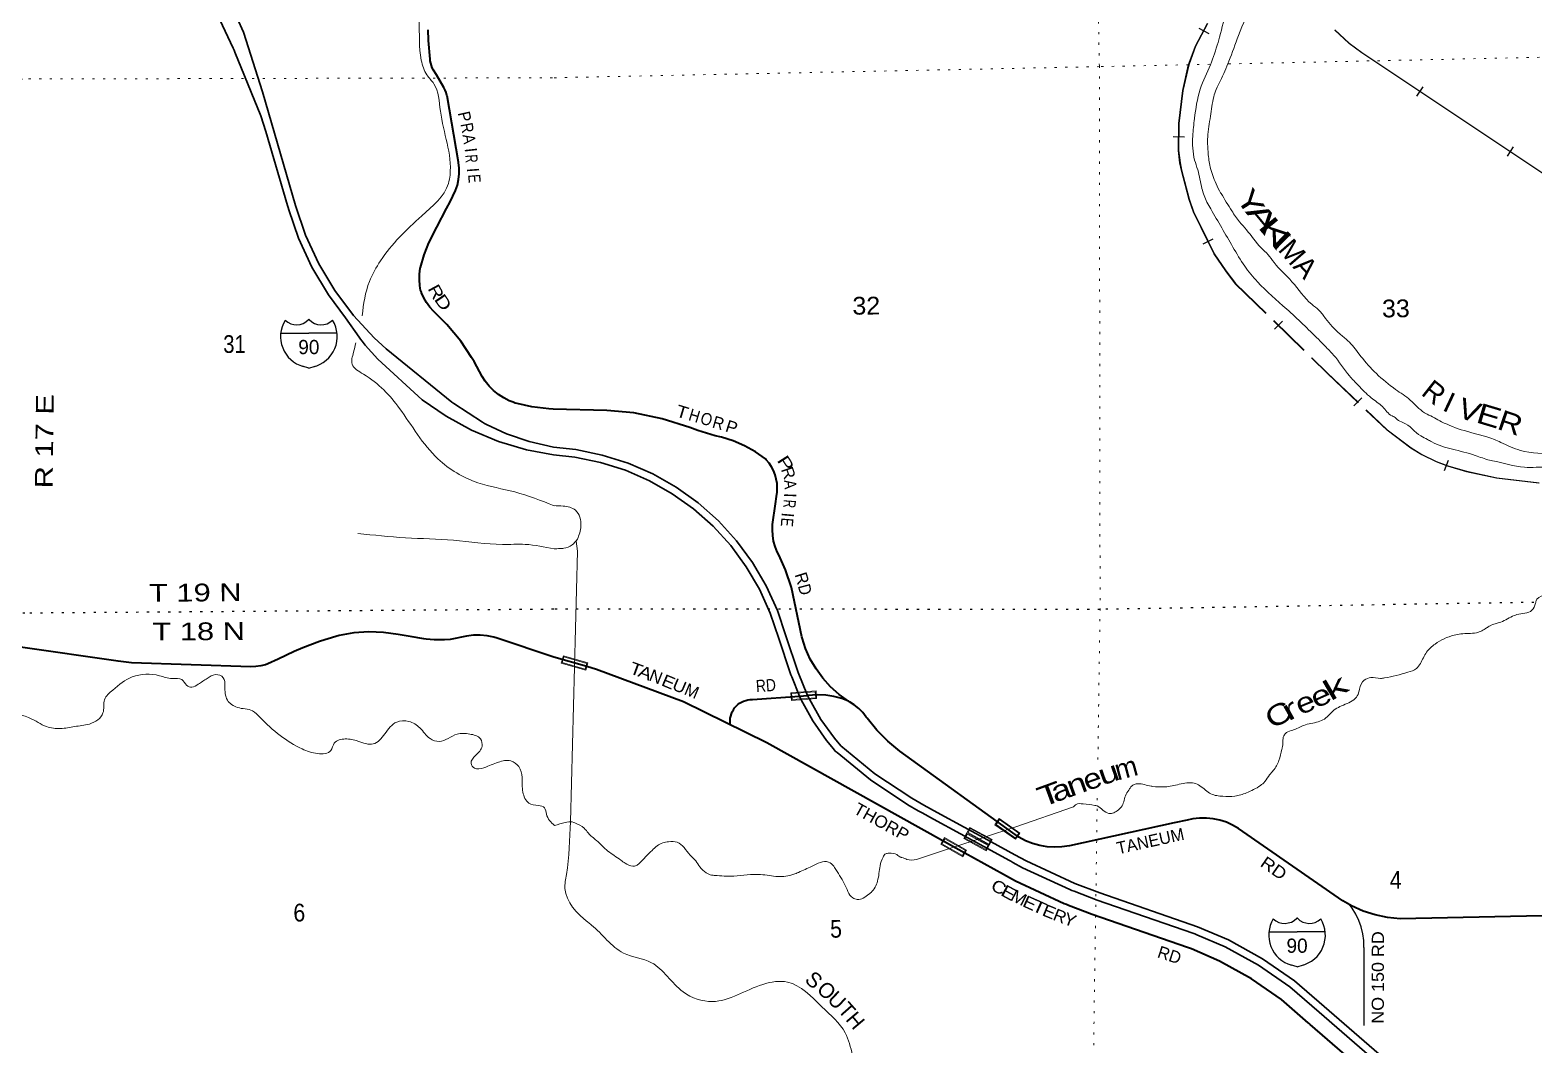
# Model space of a CAD drawing. Header units: feet. Extents: x -8 to 250644, y -192250 to 1368.
# Drawn here: x 57408 to 72237, y -155200 to -145194 of the extents above; entities that cross this region are included whole.
import ezdxf
from ezdxf.enums import TextEntityAlignment as Align

# ---------------------------------------------------------------- set-up
doc = ezdxf.new("R2010")
doc.units = ezdxf.units.FT
doc.header["$LTSCALE"] = 70
doc.linetypes.add('DOTTED', pattern=[1.5, 0.3, -1.2])
doc.linetypes.add('LONG_DASHED', pattern=[7.5, 6, -1.5])
for name, color, linetype, lineweight in [('15', 7, 'Continuous', 25), ('18', 7, 'Continuous', 35), ('26', 7, 'Continuous', 40), ('29', 7, 'Continuous', 25), ('34', 7, 'Continuous', 25), ('39', 7, 'Continuous', 13), ('55', 7, 'Continuous', 13), ('6', 7, 'DOTTED', 25), ('61', 7, 'Continuous', 13), ('63', 7, 'Continuous', 25), ('7', 7, 'DOTTED', 13)]:
    doc.layers.add(name, color=color, linetype=linetype, lineweight=lineweight)
for name, color, linetype in [('27', 7, 'Continuous'), ('30', 7, 'Continuous'), ('41', 7, 'Continuous')]:
    doc.layers.add(name, color=color, linetype=linetype)

msp = doc.modelspace()

# ---------------------------------------------------------------- linework, layer by layer
at = {"layer": '15'}
for p, q in [((60154.05, -148049.25), (60156.95, -148046.34)), ((60160.12, -148048.72), (60156.69, -148046.34)), ((59881.34, -148180.72), (60157.75, -148180.72)), ((60157.75, -148526.3), (60093.86, -148508.34)), ((60157.22, -148526.56), (60220.85, -148507.82)), ((69898.27, -153952.03), (69901.17, -153949.12)), ((69904.34, -153951.5), (69900.91, -153949.12)), ((69625.56, -154083.5), (69901.97, -154083.5)), ((69901.97, -154429.08), (69838.08, -154411.12)), ((69901.44, -154429.34), (69965.07, -154410.6))]:
    msp.add_line(p, q, dxfattribs=at)
for points in [[(60433.11, -148180.72), (60157.22, -148180.72), (60157.75, -148180.72)], [(70177.33, -154083.5), (69901.44, -154083.5), (69901.97, -154083.5)]]:
    msp.add_lwpolyline(points, dxfattribs=at)
for centre, radius, start, end in [((60183.97, -148215.82), 306.13, 148.44436, 254.43378), ((60035.37, -147933.22), 165.66, 227.34235, 315.81176), ((60279.06, -147933.22), 165.66, 224.18856, 312.69393), ((60130.46, -148215.82), 306.13, 283.08087, 31.62482), ((69928.19, -154118.6), 306.13, 148.44435, 254.43376), ((69779.59, -153836), 165.66, 227.34254, 315.81167), ((70023.28, -153836), 165.66, 224.18838, 312.69401), ((69874.68, -154118.6), 306.13, 283.08086, 31.62485)]:
    msp.add_arc(centre, radius, start, end, dxfattribs=at)
at = {"layer": '18'}
for points in [[(62568.8, -149306.92), (62568.79, -149306.02), (62329.69, -149251.44), (62104.79, -149173.33), (61909.29, -149081.53), (61889.23, -149072.11), (61869.29, -149059.25), (61586.81, -148877.08), (61565.6, -148861.65), (60920.92, -148337.82), (60801.5, -148229.17), (60598.11, -148009.3), (60412.72, -147762.05), (60254.19, -147496.78), (60124.25, -147216.38), (60024.34, -146923.95), (59699.04, -145802.02), (59511.54, -145214.53), (59324.07, -144795.13)], [(62569, -149381.41), (62302.48, -149332.4), (62027.48, -149250.09), (61762.58, -149139.49), (61510.71, -149001.8), (61274.6, -148838.54), (60835.68, -148437.32), (60711.63, -148299.14), (60683.14, -148262.35), (60667.56, -148242.24), (60653.54, -148222.35), (60517.89, -148029.92), (60350.44, -147803.84), (60187.88, -147531.83), (60054.65, -147244.31), (59959.03, -146964.45), (59952.18, -146944.39), (59946.4, -146924.45), (59734.37, -146193.19), (59683.17, -146039.84), (59427.84, -145412.75), (59419.72, -145392.82), (59410.3, -145372.75), (59226.58, -144981.64)], [(65075.06, -151754.44), (64981.45, -151527.83), (64861.47, -151167.96), (64777.42, -150915.5), (64667.44, -150673.2), (64532.74, -150443.73), (64374.78, -150229.6), (64195.31, -150033.15), (63996.29, -149856.54), (63779.9, -149701.7), (63548.51, -149570.33), (63304.65, -149463.86), (63051.01, -149383.47), (62790.34, -149330.03), (62568.79, -149306.02)], [(64994.66, -151760.34), (64918.12, -151571.55), (64910.58, -151552.38), (64903.63, -151531.55), (64790.32, -151191.68), (64707.6, -150942.88), (64600.86, -150707.73), (64470.13, -150485.04), (64316.84, -150277.22), (64142.67, -150086.57), (63949.52, -149915.17), (63739.51, -149764.89), (63514.95, -149637.4), (63278.28, -149534.07), (63032.12, -149456.05), (62779.15, -149404.19), (62569, -149381.41)], [(70690.5, -155372.2), (70118.27, -154876.5), (69830.61, -154628.34), (69521.6, -154413.83), (69191.87, -154232.8), (68912.85, -154113.36), (68893.21, -154104.96), (68872.85, -154097.91), (67931.08, -153772.26), (67702.06, -153684.93), (67682.17, -153677.34), (67662.06, -153668.05), (67195.56, -153452.55), (67100.42, -153400.83), (67080.01, -153389.74), (67060.42, -153379.05), (66849.27, -153263.9), (66316.51, -152973.33), (66205.78, -152912.94), (66185.94, -152902.12), (66165.78, -152890.68), (66063.86, -152832.83), (65693.74, -152587.58), (65365.59, -152316.81), (65348.52, -152302.72), (65329.05, -152279.18), (65262.14, -152198.25), (65126.74, -152004.34), (65012.35, -151797.35), (64994.66, -151760.34)], [(70759.66, -155332.88), (70167.38, -154819.81), (69876.54, -154569.05), (69561.09, -154350.07), (69224.47, -154165.26), (68919.21, -154034.59), (67956.7, -153701.76), (67709.91, -153607.65), (67230.53, -153386.2), (67117.08, -153324.53), (66884.23, -153197.53), (66352.42, -152907.49), (66221.72, -152836.21), (66101.96, -152768.22), (65738.38, -152527.32), (65401.98, -152249.73), (65339.67, -152175.39), (65206.23, -151989.72), (65092.94, -151791.11), (65075.06, -151754.44)]]:
    msp.add_lwpolyline(points, dxfattribs=at)
at = {"layer": '26'}
msp.add_line((62899.8, -151468.94), (62573.51, -151377.78), dxfattribs=at)
for points in [[(62566.49, -148932.28), (62524.87, -148929.42), (62356.33, -148908.9), (62210.86, -148875.48), (62190.92, -148870.89), (62170.86, -148863.19), (62133.2, -148848.73), (62078.17, -148820.68), (62026.38, -148787.02), (61978.39, -148748.15), (61934.72, -148704.46), (61895.86, -148656.45), (61865.24, -148609.81), (61786.24, -148462.63), (61775.48, -148442.58), (61762.27, -148422.63), (61656.05, -148262.29), (61518.39, -148095.44), (61387.64, -147965.07), (61350.96, -147924.97), (61318.67, -147881.25), (61291.13, -147834.4), (61268.64, -147784.93), (61266.51, -147779.05), (61259.26, -147759.03), (61255.77, -147739.05), (61251.31, -147713.46), (61246.81, -147656.14), (61248.34, -147598.65), (61255.86, -147541.65), (61257.7, -147533.45), (61292.89, -147409.8), (61340.81, -147290.5), (61417.58, -147136.9), (61515.48, -146951.52), (61550.76, -146887.9), (61603.93, -146774.67), (61621.47, -146721.42), (61633.35, -146666.63), (61639.44, -146610.9), (61639.67, -146554.84), (61634.04, -146499.06), (61633.65, -146496.6), (61519.68, -145842.62), (61518.58, -145837.01), (61511.65, -145810.68), (61502, -145785.23), (61489.75, -145760.93), (61415.11, -145634.11), (61386.12, -145587.77), (61374.69, -145566.23), (61365.57, -145543.61), (61358.87, -145520.16), (61354.66, -145496.14), (61353.24, -145479.73), (61337.92, -145296.06), (61337.77, -145294.62), (61332.65, -145189.91)], [(65476.85, -151809.53), (65385.21, -151743.37), (65300.99, -151667.99), (65225.11, -151584.23), (65158.4, -151492.99), (65101.59, -151395.28), (65055.31, -151292.16), (65020.06, -151184.78), (65018, -151177.08), (64917.27, -150690.34), (64857.84, -150516.48), (64790.47, -150368.79), (64774.96, -150337.39), (64754.75, -150285.85), (64740.05, -150232.47), (64731, -150177.85), (64727.72, -150122.58), (64730.23, -150067.27), (64758.3, -149866.08), (64768.53, -149792.74), (64774.84, -149749.72), (64776.63, -149706.28), (64773.86, -149662.88), (64766.57, -149620.02), (64754.84, -149578.15), (64738.8, -149537.74), (64718.62, -149499.23), (64694.53, -149463.03), (64666.79, -149429.55), (64659.82, -149422.18), (64560.52, -149351.84), (64454.41, -149292.26), (64342.65, -149244.1), (64226.47, -149207.89), (64162.49, -149193.48), (63992.71, -149141.47), (63914.91, -149110.91), (63641.48, -149025.45), (63360.62, -148969.03), (63094.99, -148943.17), (62566.49, -148932.28)], [(62573.51, -151377.78), (62015.48, -151188.43), (61980.05, -151178.45), (61914.09, -151165.54), (61847.14, -151159.58), (61779.94, -151160.66), (61713.22, -151168.76), (61549.93, -151201.79), (61494.98, -151206.53), (61393.4, -151207.07), (61312.31, -151198.99), (61292.43, -151197.01), (61272.31, -151193.28), (61174.74, -151175.16), (61038.83, -151152.3), (60893.57, -151132.19), (60746.99, -151127.38), (60600.72, -151137.92), (60456.36, -151163.69), (60315.47, -151204.41), (60263.62, -151223.54), (60097.22, -151284.85), (60013.66, -151321.57), (59854.13, -151397.91), (59753.54, -151443.9), (59730.53, -151451.37), (59682.58, -151462.88), (59633.7, -151469.33), (59584.41, -151470.63), (58406.71, -151431), (58278.08, -151415.29), (57312.87, -151277.69)], [(66626.97, -153309.51), (64672.38, -152222.99), (63852.58, -151816.57), (62994.8, -151498.07), (62899.8, -151468.94)], [(64311.92, -152044.29), (64310.98, -152001.98), (64312.82, -151979.64), (64316.99, -151957.62), (64323.44, -151936.15), (64332.1, -151915.47), (64342.87, -151895.81), (64355.64, -151877.39), (64370.26, -151860.4), (64386.58, -151845.03), (64404.42, -151831.45), (64423.58, -151819.81), (64443.85, -151810.24), (64465.01, -151802.84), (64486.82, -151797.69), (64509.06, -151794.85), (64531.47, -151794.35), (64994.66, -151760.34), (65075.06, -151754.44)], [(65476.85, -151809.53), (65412.67, -151785.41), (65334.6, -151764.42), (65254.76, -151751.71), (65174.03, -151747.41), (65075.06, -151754.44)], [(67159.5, -153152.91), (65984.37, -152303.89), (65865.36, -152206.42), (65757.19, -152097.04), (65661.04, -151976.96), (65653.97, -151967.03), (65618.86, -151923.07), (65579.34, -151883.02), (65535.85, -151847.32), (65488.87, -151816.37), (65476.85, -151809.53)], [(74497.49, -153881.96), (70919.2, -153957.77), (70794.91, -153944.8), (70672.65, -153918.92), (70553.78, -153880.4), (70439.57, -153829.66), (70422.13, -153819.84), (70351.93, -153780.34), (69325.06, -153065.71), (69266.57, -153032.17), (69204.9, -153004.93), (69140.72, -152984.28), (69074.73, -152970.46), (69007.66, -152963.61), (68940.24, -152963.81), (68873.21, -152971.05), (68817.2, -152982.67), (68690.45, -153009.33), (67656.02, -153237.32), (67583.25, -153248), (67509.76, -153251.02), (67436.36, -153246.34), (67363.85, -153234.01), (67293.02, -153214.17), (67224.66, -153187.04), (67159.5, -153152.91), (67155.23, -153150.36)], [(70592.17, -155485.48), (70029.65, -154998.19), (70019.65, -154989.89), (70009.65, -154981.21), (69747.4, -154753.65), (69451.95, -154547.15), (69136.53, -154372.67), (68860.12, -154253.83), (68841.04, -154245.62), (68820.12, -154238.39), (67879.83, -153913.25), (67646.37, -153824.23), (67626.93, -153816.82), (67606.37, -153807.32), (67125.61, -153585.24), (67007.1, -153520.82), (66626.97, -153309.51)]]:
    msp.add_lwpolyline(points, dxfattribs=at)
at = {"layer": '29'}
msp.add_line((70560.44, -154238.99), (70558.98, -155009.73), dxfattribs=at)
msp.add_lwpolyline([(70560.44, -154238.99), (70558.69, -154170.78), (70549.82, -154103.13), (70533.93, -154036.78), (70511.19, -153972.45), (70481.85, -153910.86), (70446.23, -153852.66), (70436.31, -153839.15), (70422.13, -153819.84)], dxfattribs=at)
at = {"layer": '34'}
for p, q in [((71082.34, -145845.14), (71143.67, -145753.09)), ((71976.05, -146437.52), (72037.39, -146345.47))]:
    msp.add_line(p, q, dxfattribs=at)
at = {"layer": '34', "linetype": 'LONG_DASHED', "lineweight": 13}
msp.add_lwpolyline([(69761.37, -143740.73), (68895.18, -145351.3), (68829.01, -145534.61), (68770.67, -145788.97), (68733.17, -146114.21), (68729, -146381.07), (68743.59, -146504.08), (68758.41, -146576.07), (68835.27, -146862.68), (68881.1, -146996.12), (68952.14, -147139.12), (69081.12, -147400.58), (69196.24, -147568.47), (69291.55, -147694.55), (70200.33, -148578.4), (70788.82, -149139.45), (71022.93, -149314.5), (71131.27, -149381.21), (71272.95, -149452.1), (71385.46, -149493.8), (71572.98, -149548), (71869.48, -149612.41), (73382.75, -149786.69)], dxfattribs=at)
at = {"layer": '34', "lineweight": 13}
msp.add_lwpolyline([(70273.8, -145193.56), (70413.1, -145323.74), (70538.68, -145415.45), (75183.45, -148510.44)], dxfattribs=at)
at = {"layer": '34'}
msp.add_lwpolyline([(70274.57, -145192.78), (70413.8, -145322.9), (70539.3, -145414.55), (75184.06, -148509.53)], dxfattribs=at)
at = {"layer": '39'}
for p, q in [((62735.86, -152998.86), (62776.69, -151476.31)), ((66840.12, -153144.41), (67098.74, -153059.55))]:
    msp.add_line(p, q, dxfattribs=at)
for points in [[(62776.69, -151476.31), (62807.4, -150331.44), (62792.11, -150233.16)], [(67098.74, -153059.55), (67129.93, -153049.32), (67698.35, -152851.65)], [(66149.61, -153370.96), (66465.87, -153267.2), (66840.12, -153144.41)]]:
    msp.add_lwpolyline(points, dxfattribs=at)
for points in [[(70301.28, -141299.95), (70497.67, -141173.58), (70541.78, -141149.08), (70588.03, -141138.66), (70660.56, -141142.14), (70711.03, -141157.87), (70816.44, -141245.7), (70855.04, -141289.73), (70887.77, -141353.94), (70889.86, -141363.99), (70913.03, -141494.75), (70911.66, -141577.35), (70887.81, -141877.66), (70841.78, -142174.12), (70775.56, -142464.68), (70742.58, -142626.08), (70697.15, -142741.24), (70637.75, -142872.62), (70630.02, -142914.97), (70586.16, -142971.71), (70556.31, -143018.26), (70466.33, -143101.53), (70362.03, -143156.71), (70235.48, -143199.96), (70161.41, -143256.92), (70151.48, -143275.13), (70145.53, -143287.26), (70127.58, -143309.55), (70084.59, -143479.08), (70071.31, -143583.93), (70040.02, -143705.02), (70010.4, -143779.78), (69907.12, -143965.87), (69824.27, -144190.09), (69758.75, -144311.44), (69732.82, -144343.87), (69703.26, -144426.68), (69635.6, -144531.94), (69584.16, -144651.17), (69550.36, -144707.83), (69526.78, -144782.54), (69483.21, -144877.54), (69471.33, -144903.81), (69322.95, -145247.37), (69230.25, -145499.86), (69143.16, -145695.91), (69103.53, -145778.8), (69079.92, -145851.49), (69047.18, -146043.1), (69020.58, -146248.76), (69023.69, -146389.74), (69040.86, -146526.59), (69092.45, -146685.33), (69137.49, -146779.66), (69151.77, -146803.73), (69257.84, -146976.16), (69335.21, -147084.35), (69402.28, -147162.4), (69546.65, -147340.58), (69615.66, -147408.55), (69674.67, -147486.66), (69851.35, -147674.67), (70046.41, -147896.79), (70117.35, -147954.67), (70182.44, -148036.76), (70322.58, -148188.79), (70403.67, -148256.67), (70513.45, -148388.78), (70661.79, -148558.88), (70848.32, -148718.62), (70872.63, -148736.56), (71018.45, -148842.22), (71158.38, -148966.05), (71184.67, -148979.95), (71326.24, -149055.43), (71548.45, -149142.38), (71847.2, -149230.76), (71909.85, -149258.49), (72103.81, -149337.6), (72450.52, -149377.28), (72555.29, -149382.53), (72623.67, -149369.93), (72800.35, -149300.11), (72904.61, -149238.89), (73074.78, -149108.69), (73084.8, -149102.57), (73142.7, -149037.67), (73196.84, -149007.05), (73242.65, -148940.23), (73302.15, -148822.95), (73356.96, -148619.09), (73409.93, -148437.4), (73434.86, -148276.06), (73483.87, -148104.47), (73519.48, -148021.62), (73561.22, -147950.8), (73589.01, -147898.22)], [(70372.92, -141448.47), (70451.29, -141425.72), (70569.91, -141398.64), (70622.28, -141400.26), (70674.94, -141438.13), (70711.66, -141498.29), (70742.27, -141550.43), (70769.67, -141707.34), (70771.97, -141743.58), (70760.47, -141818.2), (70756.64, -141844.41), (70698.09, -142084.56), (70658.55, -142179.53), (70598.82, -142268.61), (70558.98, -142325.31), (70495.46, -142444.64), (70409.63, -142543.99), (70337.49, -142590.86), (70247.4, -142660.03), (70109.12, -142747.69), (70047.33, -142830.75), (70031.56, -142875.18), (70012.23, -143237.91), (69986.15, -143510.04), (69954.93, -143639.19), (69948.96, -143649.31), (69889.44, -143764.57), (69810.34, -143952.5), (69772.69, -144031.35), (69681.24, -144185.13), (69615.39, -144264.18), (69501.81, -144420.15), (69438.46, -144561.63), (69392.72, -144636.5), (69335.38, -144773.91), (69301.62, -144834.6), (69264.07, -144927.54), (69224.31, -144994.31), (69137.78, -145262.87), (69122.08, -145315.36), (69047.26, -145535.49), (68946.41, -145775.96), (68890.27, -146066.44), (68873.49, -146239.8), (68891.43, -146475.34), (68922.39, -146571.8), (68964.09, -146754.79), (69013.49, -146891.39), (69050.25, -146957.58), (69268.66, -147332.61), (69384.92, -147521.08), (69510.99, -147675.23), (69799.07, -147944.99), (70111.53, -148242.76), (70178.52, -148310.74), (70261.78, -148398.74), (70418.44, -148603.02), (70503.75, -148695.03), (70631.59, -148818.96), (70743.04, -148906.74), (70838.41, -148998.68), (70876.85, -149020.55), (70889.04, -149034.56), (70945.65, -149062.33), (71121.9, -149195.96), (71188.63, -149229.7), (71229.09, -149253.56), (71433.07, -149326.55), (71659.11, -149387.29), (71800.45, -149434.56), (71828.69, -149440.39), (72143.37, -149504.49), (72372.94, -149500.74), (72580.44, -149509.24), (72664.99, -149504.58), (72749.45, -149487.82), (72773.6, -149485.63), (72916.15, -149428.15), (73010.41, -149377.08), (73124.6, -149299.67), (73266.69, -149183.78), (73344.36, -149070.39), (73426.35, -148995.24), (73538.06, -148857.42), (73579.55, -148754.38), (73583.17, -148701.98), (73585.08, -148687.86), (73596.69, -148627.35), (73660.23, -148510.03), (73677.93, -148490.64), (73713.88, -148416.97), (73723.54, -148335.57), (73725.31, -148332.28), (73769.15, -148294.52), (73791.96, -148260.31), (73820.84, -148186.53), (73838.2, -148087.7)], [(60681.92, -148009.66), (60754.17, -147672.01), (60864.06, -147468.49), (61270.58, -147024.68), (61533.63, -146705.17), (61548.99, -146622.62), (61454.35, -145992.09), (61389.25, -145722.71), (61320.69, -145636.41), (61266, -145489.71), (61179.84, -144736.26), (61059.79, -144545.6), (60999.92, -144430.11)], [(62575.39, -149883.64), (62186.82, -149747.89), (61824.91, -149656.43), (61430.43, -149422.24), (61051.24, -148924.45), (60694.61, -148585.53), (60583.83, -148489.3), (60597.54, -148370.56), (60619.81, -148276.11)], [(67698.35, -152851.65), (67722.34, -152829.31), (67790.77, -152822.75), (67907.7, -152837.98), (67929.9, -152843.86), (68045.27, -152917.51), (68081.5, -152915.23), (68127.63, -152890.7), (68175.6, -152844.01), (68214.99, -152728.9), (68250.82, -152674.24), (68268.75, -152649.93), (68296.81, -152631.59), (68330.99, -152625.29), (68464.1, -152648.46), (68476.2, -152650.38), (68599.09, -152655.49), (68739.87, -152630.26), (68886.8, -152619.08), (68943.4, -152644.84), (69052.77, -152724.58), (69109.3, -152742.28), (69169.76, -152747.87), (69288.58, -152746.97), (69403.12, -152713.88), (69539.51, -152642.34), (69583.52, -152603.74), (69631.34, -152536.91), (69667.26, -152494.33), (69722.88, -152395.21), (69752.23, -152284.2), (69756.16, -152272.09), (69771.33, -152151.11), (69797.28, -152120.7), (69859.52, -152096.06), (69967.91, -152048.91), (70110.62, -152013.59), (70170.84, -151986.95), (70278.83, -151889.44), (70341.01, -151856.74), (70475.38, -151783.21), (70495.33, -151758.89), (70516.97, -151692.25), (70564.61, -151603.26), (70628.87, -151578.6), (70723.58, -151585.95), (70763.82, -151581.61), (70995, -151525.48), (71079.3, -151488.58), (71117.18, -151439.95), (71178.74, -151326.69), (71262.71, -151247.49), (71449.32, -151159.47), (71515.69, -151146.88), (71670.68, -151135.64), (71722.9, -151117.11), (71769, -151088.56), (71805.07, -151066.13), (71909.53, -151031.1), (72043.96, -150965.63), (72070.07, -150957.37), (72216.76, -150913.96), (72252.47, -150845.21), (72262.29, -150812.9), (72286.27, -150788.55), (72378.61, -150749.58), (72512.91, -150667.99), (72539.03, -150659.74), (72623.43, -150634.93), (72693.86, -150628.35), (72816.33, -150579.08), (72876.26, -150516.19), (72865.77, -150461.88), (72829.08, -150405.75), (72774.46, -150373.94), (72762.33, -150367.99), (72723.75, -150327.99), (72717.52, -150303.87), (72801.12, -150176.33), (72843.11, -150137.74), (72873.09, -150107.3), (72920.75, -150020.32), (73014.52, -149906.81), (73074.37, -149833.85), (73098.12, -149779.28), (73118.05, -149752.94), (73121.61, -149692.49), (73055.41, -149467.38), (73038.98, -149425.2), (73033.68, -149366.37)], [(62806.04, -150213.59), (62840.02, -150083.65), (62785.08, -149927.99), (62666.05, -149886.78), (62572.43, -149882.61)], [(62575.18, -150310.01), (62290.83, -150264.6), (62065.81, -150265.28), (61583.51, -150224.48), (61109.29, -150199.74), (60641.04, -150156.89)], [(62806.04, -150213.59), (62752.11, -150270.4), (62669.79, -150303.25), (62631.54, -150305.56), (62575.18, -150310.01)], [(55649.17, -151751.08), (55878.31, -151784.59), (56171.69, -151801.82), (56551.3, -151764.47), (56684.02, -151804.31), (56846.86, -151838.02), (57007.71, -151881.8), (57116.38, -151919.23), (57283.14, -151941.33), (57405.8, -151977.17), (57570.8, -152061.17), (57707.47, -152080.88), (57848.05, -152060.34), (57992.63, -152035.77), (58126.91, -151926.73), (58142.6, -151795.92), (58222.68, -151701.13), (58415.17, -151571.79), (58685.36, -151559.76), (58809.55, -151588.42), (58905.46, -151598.49), (58951.84, -151652.67), (59004.13, -151672.63), (59066.33, -151644.28), (59154.55, -151585.67), (59236.82, -151549.22), (59313.25, -151579.16), (59329.57, -151661.6), (59354.1, -151800.34), (59452.76, -151872.46), (59601.53, -151906.22), (59676.06, -151970.37), (60090.86, -152280.96), (60243.69, -152326.77), (60374.19, -152296.2), (60408.13, -152225.69), (60516.5, -152183.12), (60641.12, -152204.87), (60791.89, -152232.58), (60906.11, -152133.67), (61024.3, -152016.63), (61142.82, -152010.24), (61251.5, -152074.29), (61352.27, -152178.6), (61440.76, -152208.51), (61619.35, -152135.55), (61743.91, -152135.18), (61848.52, -152181.14), (61864.82, -152255.52), (61802.8, -152344.23), (61756.82, -152422.82), (61789.11, -152471.01), (61883.53, -152466.7), (62026.01, -152411.96), (62148.53, -152399.52), (62227.05, -152455.62), (62259.51, -152562.14), (62267.98, -152706.97), (62326.57, -152815.43), (62421.07, -152839.28), (62481.41, -152863.24), (62499.68, -152925.56), (62578.92, -153036.73)], [(62578.92, -153036.73), (62684.75, -153006.37), (62755.2, -153001.81), (62781.46, -153011.68), (62872.49, -153063.36), (62913.15, -153111.4), (62994.28, -153185.32), (63105.85, -153289.22), (63233.42, -153376.88), (63275.96, -153408.79), (63350.69, -153436.43), (63386.91, -153432.13), (63414.93, -153409.76), (63540.82, -153281.9), (63646.97, -153206.57), (63703.28, -153196.07), (63789.93, -153201.46), (63915.77, -153327.41), (63972.61, -153385.4), (64013.36, -153445.52), (64074.23, -153503.48), (64126.76, -153525.24), (64161.03, -153529.01), (64346.37, -153535.66), (64612.09, -153519.56), (64783.44, -153540.42), (64938.33, -153517.09), (64984.51, -153498.61), (65118.97, -153437.17), (65281.79, -153397.66), (65332.45, -153437.57), (65340.6, -153449.59), (65436.5, -153610.01), (65473.36, -153688.29), (65520.17, -153750.38), (65564.6, -153766.16), (65679, -153714.94), (65701.01, -153696.64), (65764.59, -153585.38), (65789.6, -153434.11), (65819.13, -153347.27), (65845.06, -153314.85), (65877.25, -153310.58), (65955.9, -153324.08), (65994.37, -153349.98), (66004.45, -153351.92), (66054.96, -153371.68), (66149.61, -153370.96)], [(62735.86, -152998.86), (62696.9, -153519.42), (62682.82, -153659.3), (62907.3, -153989.7), (62943.8, -154017.58), (63260.43, -154294.77), (63535.13, -154389.02), (63847.82, -154676.33), (64136.64, -154772.47), (64632.46, -154602.86), (64877.92, -154580.53), (65214.37, -154823.3), (65446.25, -155081.11), (65605.3, -155522.88), (65721.76, -155709.19), (65670.83, -155866.78), (65606.01, -156046.65), (65721.08, -156079.87), (65862, -156076.6), (66291.44, -156358.84), (66641.08, -156724.38), (66705.1, -156901.08), (66610.41, -157117.48), (66715.5, -157382.46), (66852.47, -157610.89), (67015.71, -157625.56), (67235.39, -157647.77), (67525.35, -157870.81), (67676.72, -158131.35), (67930.08, -158538.04), (68102.07, -158852.79), (68085.42, -159016.11), (67961.41, -159107.87), (67900.2, -159241.37), (67940.77, -159496.85), (68036.17, -159804.23), (68198.7, -159963.94), (68479.61, -160076.26), (68876.7, -160344.68), (69080.29, -160590.66), (69067.72, -160759.99), (68936, -160890.09), (68971.21, -160998.56), (69185.06, -161042.99), (69465.31, -161082.8), (69603.81, -161256.83), (69530.37, -161374.32), (69238.56, -161393.04), (69094.91, -161539.36), (69169.05, -161722.02), (69426.41, -161903.05), (69536.34, -162035.03), (69579.37, -162117.24), (69790.65, -162101.26), (70129.18, -162128.46), (70216.37, -162417.77), (70147.06, -162768.91), (70181.37, -163000.28), (70425.18, -163018.25), (70697.19, -163037.99), (70937.99, -163168.8), (71194.72, -163279.32), (71324.98, -163433.28), (71389.47, -163662.36), (71300.03, -164013.68), (71130.49, -164416.08), (71204.33, -164564.5), (71371.57, -164577.11), (71595.2, -164367.62), (71791.91, -164299.39), (72160.26, -164284.02), (72684.47, -164357.92), (73227.45, -164504.17), (73351.74, -164666.24), (73312.19, -164968.77), (73244.97, -165327.95), (72737.86, -166476.71)]]:
    msp.add_spline(points, degree=3, dxfattribs=at)
at = {"layer": '55'}
for p, q in [((64908.96, -151728.36), (65158.19, -151708.71)), ((65158.19, -151708.71), (65164.08, -151783.48)), ((66835.08, -153284.96), (66616.11, -153164.32)), ((66645.93, -153110.2), (66865.35, -153230.03)), ((66676.43, -153054.84), (66895.4, -153175.48))]:
    msp.add_line(p, q, dxfattribs=at)
for points in [[(65164.08, -151783.48), (64914.86, -151803.13), (64908.96, -151728.36)], [(66616.11, -153164.32), (66645.93, -153110.2), (66676.43, -153054.84)], [(66895.4, -153175.48), (66865.35, -153230.03), (66835.08, -153284.96)]]:
    msp.add_lwpolyline(points, dxfattribs=at)
for points in [[(64917.56, -151735.7), (65150.84, -151717.31), (65155.47, -151776.13), (64922.2, -151794.52)], [(66649.08, -153121.04), (66854.46, -153233.2), (66831.93, -153274.09), (66626.97, -153161.17)], [(66679.57, -153065.7), (66884.53, -153178.62), (66862.19, -153219.18), (66656.81, -153107.02)]]:
    msp.add_lwpolyline(points, close=True, dxfattribs=at)
at = {"layer": '6'}
for points in [[(62571.72, -150904.59), (57356.6, -150942.8), (54714.67, -151000.01), (52200.1, -151227.82), (46833.79, -151221.77), (41546.04, -151287.9), (36237.96, -151269.6), (31287.09, -151300.31)], [(73180.84, -150821.61), (67959.25, -150905.38), (62571.72, -150904.59)]]:
    msp.add_lwpolyline(points, dxfattribs=at)
at = {"layer": '61'}
for p, q in [((62667.03, -151363.4), (62907.39, -151432.16)), ((62907.39, -151432.16), (62886.76, -151504.27)), ((66965.07, -152967.17), (67169.28, -153111.39)), ((66425.29, -153156.18), (66643.35, -153278.45)), ((67169.28, -153111.39), (67126.01, -153172.65)), ((66643.35, -153278.45), (66606.67, -153343.86))]:
    msp.add_line(p, q, dxfattribs=at)
for points in [[(62886.76, -151504.27), (62646.4, -151435.51), (62667.03, -151363.4)], [(67126.01, -153172.65), (66921.81, -153028.43), (66965.07, -152967.17)], [(66606.67, -153343.86), (66388.61, -153221.59), (66425.29, -153156.18)]]:
    msp.add_lwpolyline(points, dxfattribs=at)
for points in [[(62656.29, -151430.01), (62672.52, -151373.29), (62897.49, -151437.65), (62881.26, -151494.37)], [(66932.96, -153026.51), (66966.99, -152978.32), (67158.12, -153113.3), (67124.09, -153161.49)], [(66399.49, -153218.52), (66428.35, -153167.06), (66632.46, -153281.51), (66603.6, -153332.97)]]:
    msp.add_lwpolyline(points, close=True, dxfattribs=at)
at = {"layer": '63'}
for p, q in [((68933.52, -145173.39), (69030.94, -145225.78)), ((68680.65, -146243.15), (68791.25, -146244.88)), ((68975.79, -147301.21), (69074.98, -147252.27)), ((69679.65, -148142.45), (69756.77, -148063.16)), ((70462.69, -148898.3), (70539.02, -148818.25)), ((71356.13, -149536.79), (71394.57, -149433.07))]:
    msp.add_line(p, q, dxfattribs=at)
at = {"layer": '63', "linetype": 'LONG_DASHED'}
msp.add_lwpolyline([(69765.1, -143742.46), (68898.93, -145352.98), (68832.95, -145535.77), (68774.72, -145789.67), (68737.27, -146114.48), (68733.1, -146380.86), (68747.64, -146503.42), (68762.4, -146575.12), (68839.19, -146861.48), (68884.89, -146994.54), (68955.81, -147137.3), (69084.67, -147398.5), (69199.57, -147566.07), (69294.63, -147691.83), (70203.17, -148575.45), (70791.47, -149136.31), (71025.24, -149311.11), (71133.27, -149377.62), (71274.58, -149448.33), (71386.74, -149489.9), (71573.99, -149544.02), (71870.15, -149608.36), (73383.38, -149782.64)], dxfattribs=at)
at = {"layer": '7'}
for p, q in [((73131.23, -145444.31), (69220.52, -145527.1)), ((67952.13, -145553.95), (62559.18, -145663.92)), ((69041.58, -145530.89), (67952.13, -145553.95)), ((67959.18, -150896.38), (67937.23, -152392.12)), ((67931.72, -152767.29), (67873.73, -156717.94))]:
    msp.add_line(p, q, dxfattribs=at)
for points in [[(67843.86, -140173.56), (67952.06, -145544.95), (67959.18, -150896.38)], [(62559.18, -145663.92), (57332.85, -145676.05), (51914.92, -145801.49), (46675.2, -145803.1), (41408.41, -145686.28)]]:
    msp.add_lwpolyline(points, dxfattribs=at)

# ---------------------------------------------------------------- texts
at = {"layer": '15'}
for p in [(60156.86, -148388.83), (69901.63, -154291.61)]:
    msp.add_text('90', height=140, dxfattribs=at).set_placement(p, align=Align.CENTER)
at = {"layer": '27'}
for s, rotation, width, p in [('P', 282.621, 0.95, (61635.25, -146059.96)), ('R', 280.935, 0.85, (61660.71, -146169.37)), ('A', 278.34, 0.9, (61678.72, -146275.83)), ('R', 274.34, 0.7, (61701.04, -146466.07)), ('E', 274.875, 0.8, (61730.5, -146662.93)), ('R', 298.406, 1.2, (61358.83, -147803.74)), ('D', 304.406, 1.35, (61432.07, -147913)), ('C', 331.352, 1.2, (66932.04, -153696.58)), ('E', 331.352, 1.3, (67030.07, -153752.27)), ('M', 332.621, 1.1, (67131.87, -153801.18)), ('E', 335.694, 1.2, (67243.09, -153855.86)), ('T', 335.694, 1.35, (67333.66, -153896.05)), ('E', 337.711, 1.15, (67436.15, -153942.69)), ('R', 338.064, 1.05, (67542.01, -153985.6)), ('Y', 339.864, 1.1, (67642.38, -154022.09))]:
    msp.add_text(s, height=120, rotation=rotation, dxfattribs=dict(at, width=width)).set_placement(p, align=Align.CENTER)
for rotation, p in [(276.34, (61695.31, -146383.21)), (274.314, (61716.46, -146577.89))]:
    msp.add_text('I', height=120, rotation=rotation, dxfattribs=at).set_placement(p, align=Align.CENTER)
for s, rotation, width, p in [('T', 343.114, 1.2, (63766.19, -148999.6)), ('H', 343.114, 0.9, (63892.66, -149037.99)), ('O', 343.891, 0.9, (64007.8, -149071.35)), ('R', 344.054, 0.95, (64126.79, -149110.27)), ('P', 341.777, 1.05, (64254.63, -149147.71)), ('P', 302.468, 1.4, (64768, -149435.25)), ('A', 275.124, 0.85, (64840.99, -149633.32)), ('R', 266.083, 0.7, (64841.02, -149820.65)), ('E', 265.62, 0.8, (64816.61, -149999.55)), ('D', 284.364, 0.9, (64978.43, -150673.95)), ('T', 339.733, 1.25, (63307.16, -151531.45)), ('A', 338.388, 1.2, (63393.3, -151562.71)), ('N', 338.152, 1.05, (63501.37, -151602.25)), ('E', 337.062, 1.15, (63623.91, -151651.42)), ('U', 337.062, 1.1, (63730.07, -151691.29)), ('RD', 4.236, 0.85, (64570.05, -151722.65)), ('THORP', 330.931, 1.05, (65517.43, -152909.56)), ('RD', 325.165, 1.15, (69528.5, -153430.63))]:
    msp.add_text(s, height=120, rotation=rotation, dxfattribs=dict(at, width=width)).set_placement(p)
for s, rotation, p in [('R', 288.622, (64810.97, -149524.85)), ('I', 268.144, (64844.71, -149756.79)), ('I', 265.083, (64822.03, -149947.68)), ('R', 287.437, (64945.6, -150562.37)), ('M', 337.286, (63848.9, -151739.78)), ('TANEUM', 12.429, (68136.68, -153321.22)), ('RD', 341.825, (68515.45, -154333.96))]:
    msp.add_text(s, height=120, rotation=rotation, dxfattribs=at).set_placement(p)
at = {"layer": '30', "width": 1.1}
msp.add_text('NO 150 RD', height=120, rotation=89.891, dxfattribs=at).set_placement((70756.94, -154991.36))
at = {"layer": '41'}
for s, rotation, width, p in [('Y', 302.557, 1.4, (69290.74, -146839.6)), ('A', 309.514, 1.75, (69385.04, -146984.59)), ('K', 309.024, 1.75, (69506.94, -147132.76)), ('I', 315.426, 1.85, (69635.37, -147287.74)), ('I', 334.937, 1.1, (71323.62, -148937.52)), ('V', 340.081, 1.2, (71467.45, -149001.05)), ('E', 343.336, 1.3, (71655.86, -149058.99)), ('R', 341.13, 1.2, (71864.15, -149122.98)), ('e', 24.147, 1.3, (70086.62, -151885.66)), ('k', 30.323, 1.7, (70231.51, -151814.93)), ('C', 30.472, 1.35, (69657.28, -152093.82)), ('r', 29.041, 1.6, (69816.1, -152012.76)), ('e', 22.286, 1.25, (69932.04, -151950.66)), ('u', 19.411, 1.35, (67979.63, -152644.94)), ('n', 19.87, 1.3, (67669.06, -152756.06)), ('e', 19.411, 1.2, (67829.29, -152698.47)), ('T', 20.079, 1.45, (67382.88, -152861.61)), ('a', 20.079, 1.3, (67515.94, -152812.03))]:
    msp.add_text(s, height=200, rotation=rotation, dxfattribs=dict(at, width=width)).set_placement(p)
for s, rotation, p in [('M', 310.892, (69706.45, -147363)), ('A', 312.555, (69853.33, -147531)), ('R', 321.627, (71115.68, -148784.07)), ('m', 15.065, (68132.48, -152593.26))]:
    msp.add_text(s, height=200, rotation=rotation, dxfattribs=at).set_placement(p)
for s, rotation, p in [('S', 317.714, (65087.01, -154614.26)), ('O', 316.834, (65211.49, -154718.32)), ('U', 315.391, (65311.74, -154812.96)), ('T', 311.406, (65405.99, -154906.5)), ('H', 310.134, (65489.28, -155007.22))]:
    msp.add_text(s, height=150, rotation=rotation, dxfattribs=at).set_placement(p, align=Align.CENTER)
at = {"layer": '6', "width": 1.3}
for s, rotation, p in [('R 17 E', 89.262, (57630.13, -149713.63)), ('T 19 N', 0.42, (58581.49, -150830.66)), ('T 18 N', 0.42, (58614.78, -151212.71))]:
    msp.add_text(s, height=175, rotation=rotation, dxfattribs=at).set_placement(p)
at = {"layer": '7'}
for s, rotation, width, p in [('32', 0.433, 1.05, (65517.78, -147999.5)), ('33', 0.433, 1.05, (70740.23, -148026.5)), ('31', 0.172, 0.85, (59313.45, -148376.92)), ('4', 0.433, 0.9, (70816.23, -153660)), ('6', 0.172, 0.9, (60004.5, -153983.11)), ('5', 0.433, 0.9, (65297.65, -154142.84))]:
    msp.add_text(s, height=175, rotation=rotation, dxfattribs=dict(at, width=width)).set_placement(p)

doc.saveas('drawing.dxf')
